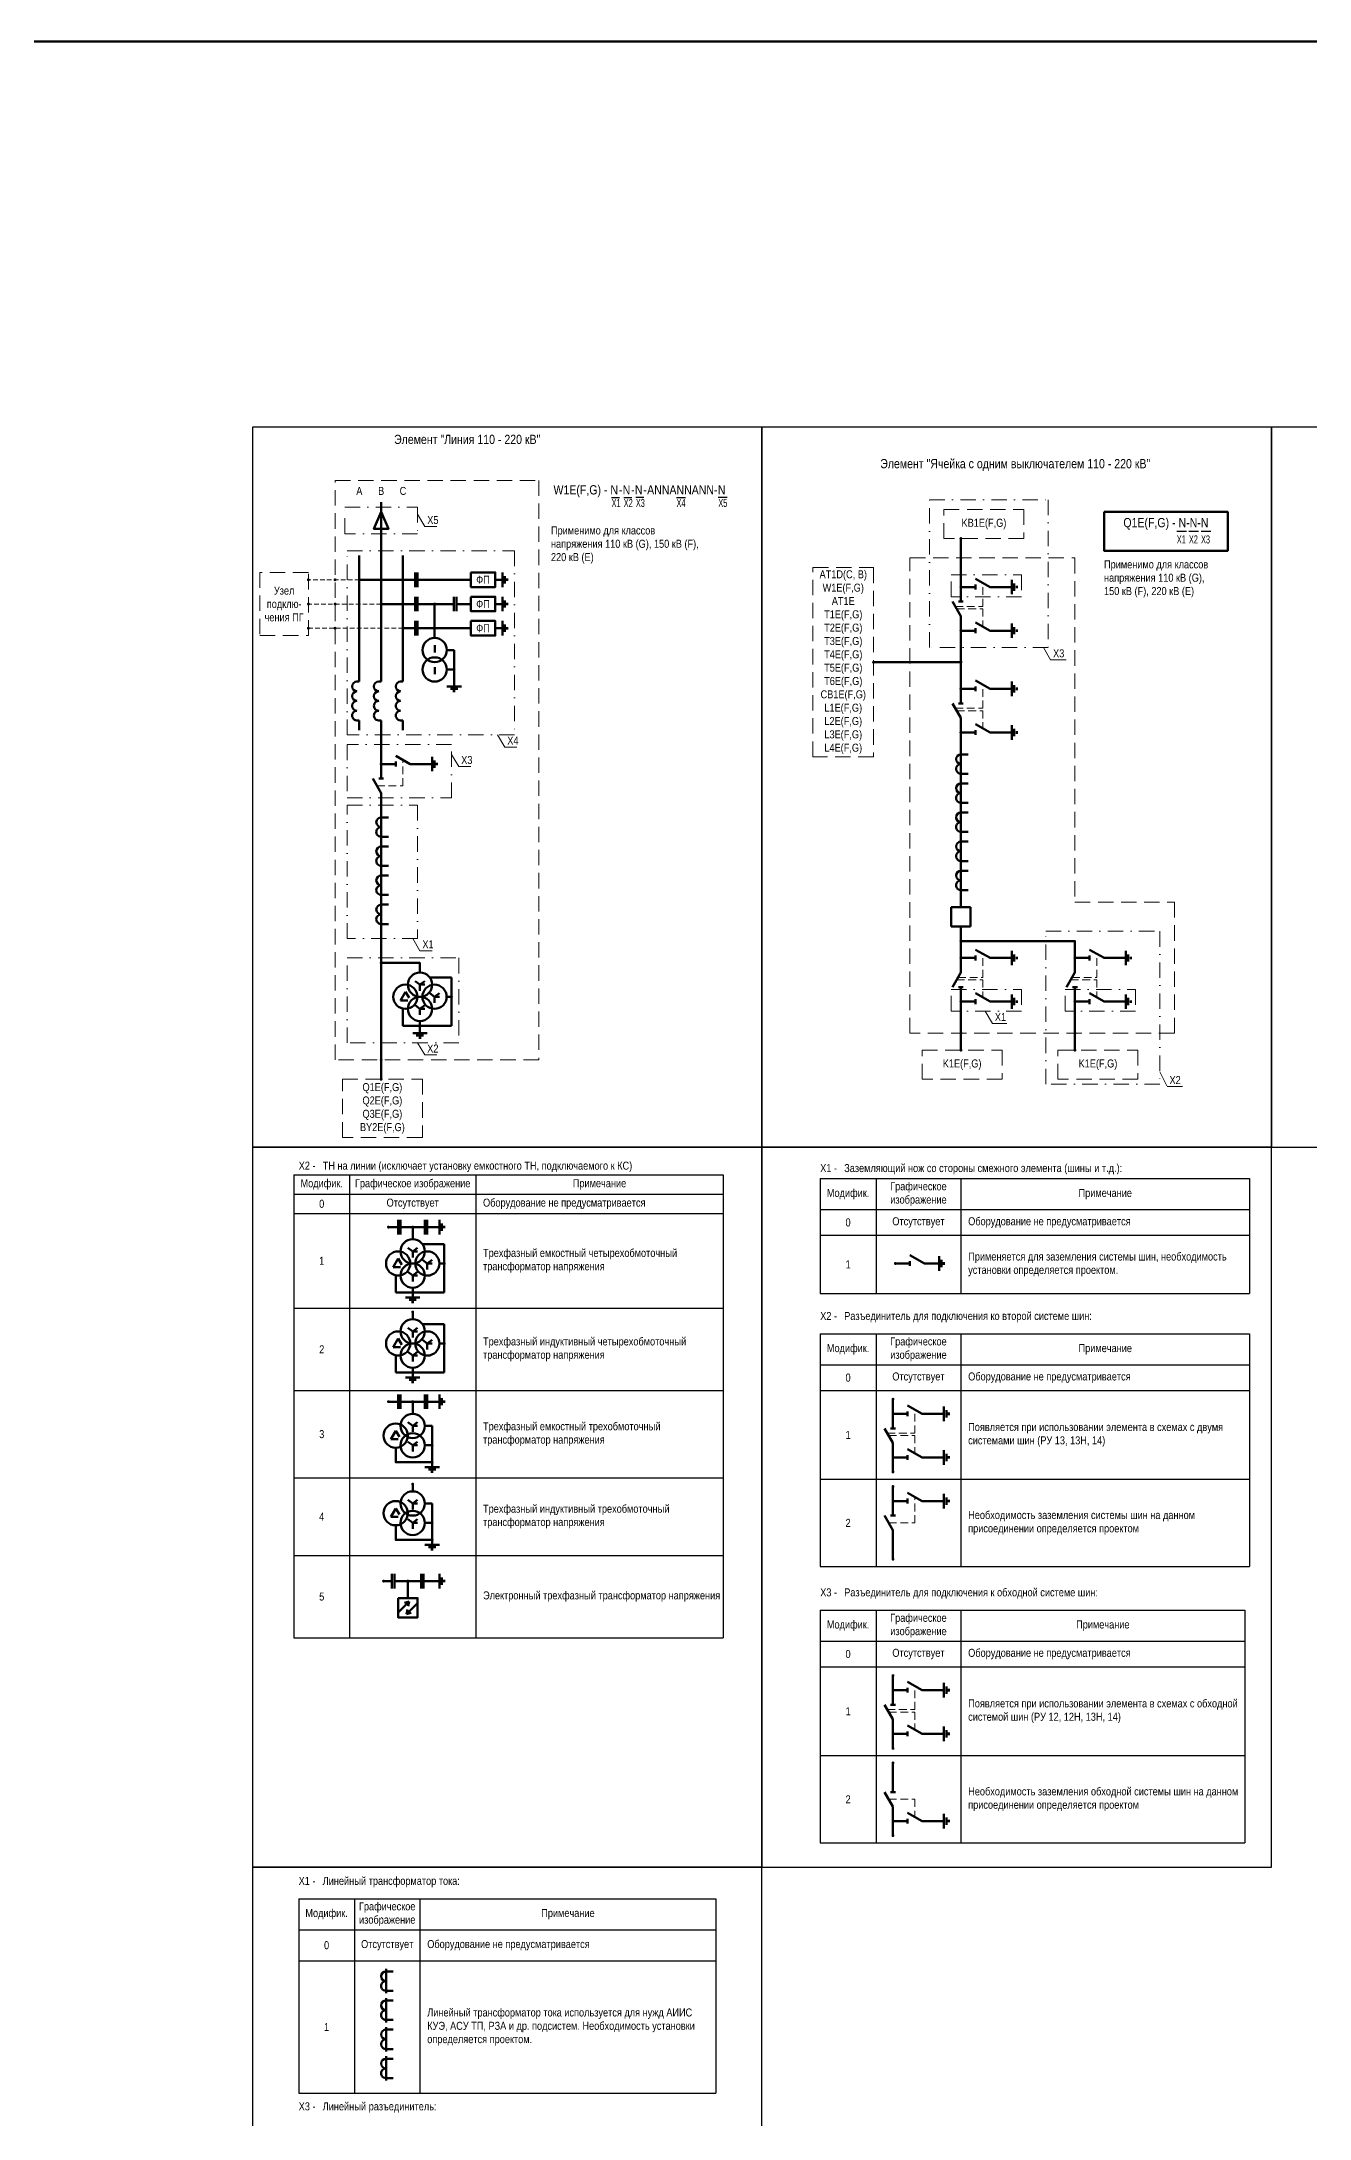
# Model space of a CAD drawing. Header units: millimetres. Extents: x 2565 to 10526, y 3800 to 9503.
# Drawn here: x 4600 to 5123, y 6928 to 7785 of the extents above; entities that cross this region are included whole.
import ezdxf
from ezdxf.enums import TextEntityAlignment as Align

# ---------------------------------------------------------------- set-up
doc = ezdxf.new("R2010")
doc.units = ezdxf.units.MM
doc.linetypes.add('штриховая2', pattern=[9.525, 6.35, -3.175])
doc.linetypes.add('штрихпунктирная2', pattern=[12.7, 6.35, -3.175, 0, -3.175])
for name, color, linetype, lineweight in [('Обводящая', 1, 'штрихпунктирная2', 13), ('Основная', 7, 'Continuous', 30), ('Толстая', 7, 'Continuous', 53), ('Штриховая', 7, 'штриховая2', 20)]:
    doc.layers.add(name, color=color, linetype=linetype, lineweight=lineweight)
doc.layers.add('Рамка', color=190, linetype='Continuous', lineweight=25, plot=False)
doc.styles.add('Narrow', font='ARIALN.TTF')
doc.styles.add('Вывод', font='tahoma.ttf', dxfattribs={"height": 2.5})
doc.styles.add('Компонент', font='ARIALN.TTF', dxfattribs={"height": 3.5})

# ---------------------------------------------------------------- blocks, each defined once
blk = doc.blocks.new('*U25')
at = {"color": 0}
for p, q in [((-3, 0), (0, 0)), ((0, -3), (0, 3)), ((1, -1.5), (1, 1.5)), ((2, -0.5), (2, 0.5))]:
    blk.add_line(p, q, dxfattribs=at)
blk = doc.blocks.new('*U191')
at = {"color": 0}
blk.add_line((0, 0), (6, 3.43), dxfattribs=at)
blk = doc.blocks.new('*U35')
at = {"color": 0}
blk.add_line((0, -1), (0, 1), dxfattribs=at)
blk = doc.blocks.new('*U33')
at = {"color": 0}
for p, q in [((0, 3), (0, 9)), ((0, -9), (0, -3))]:
    blk.add_line(p, q, dxfattribs=at)
at = {"color": 0, "ltscale": 0.25, "rotation": 89.99999999999999}
for name, p in [('*U191', (0, -3)), ('*U35', (0, 3))]:
    blk.add_blockref(name, p, dxfattribs=at)
at = {"layer": 'Основная'}
for tag, height, style, p in [('ОУ', 3.5, 'Компонент', (-12, 0)), ('В1', 2.5, 'Вывод', (2, 7)), ('В2', 2.5, 'Вывод', (2, -7))]:
    blk.add_attdef(tag, text='', height=height, dxfattribs=dict(at, style=style)).set_placement(p, align=Align.MIDDLE_CENTER)
blk = doc.blocks.new('*U20')
at = {"color": 0, "ltscale": 0.35}
for p, q in [((0, 2), (-2, -1.5)), ((0, 2), (1.5, -0.5)), ((-2, -1.5), (1, -1.5))]:
    blk.add_line(p, q, dxfattribs=at)
blk.add_circle((0, 0), 5, dxfattribs=at)
at = {"ltscale": 0.35, "style": 'Компонент'}
blk.add_attdef('ОУ', text='', height=3.5, dxfattribs=at).set_placement((-3, 10), align=Align.MIDDLE_CENTER)
blk = doc.blocks.new('*U19')
at = {"color": 0, "ltscale": 0.35}
for q in [(-2, 1.5), (2, 1.5), (2, 0), (0, -2.5)]:
    blk.add_line((0, 0), q, dxfattribs=at)
blk.add_circle((0, 0), 5, dxfattribs=at)
at = {"ltscale": 0.35, "style": 'Компонент'}
blk.add_attdef('ОУ', text='', height=3.5, dxfattribs=at).set_placement((0, 8), align=Align.MIDDLE_CENTER)
blk = doc.blocks.new('*U21')
at = {"color": 0, "ltscale": 0.35}
for q in [(-2, 1.5), (2, 1.5), (2, 0), (0, -2.5)]:
    blk.add_line((0, 0), q, dxfattribs=at)
blk.add_circle((0, 0), 5, dxfattribs=at)
at = {"ltscale": 0.35, "style": 'Компонент'}
blk.add_attdef('ОУ', text='', height=3.5, dxfattribs=at).set_placement((-9, 8), align=Align.MIDDLE_CENTER)
blk = doc.blocks.new('*U26')
at = {"color": 0}
for p, q in [((3, 0), (-3, 0)), ((0, 3), (0, 0)), ((1.5, -1), (-1.5, -1)), ((0.5, -2), (-0.5, -2))]:
    blk.add_line(p, q, dxfattribs=at)
blk = doc.blocks.new('*U56')
at = {"color": 0}
for p, q in [((0, 0), (-8, 0)), ((-8, -8), (-8, 0)), ((0, -8), (0, 0)), ((0, -8), (-8, -8))]:
    blk.add_line(p, q, dxfattribs=at)
at = {"layer": 'Основная', "style": 'Компонент'}
blk.add_attdef('ОУ', text='', height=3.5, dxfattribs=at).set_placement((-15, -3), align=Align.MIDDLE_CENTER)
blk = doc.blocks.new('*U42')
at = {"color": 0, "lineweight": 50}
blk.add_line((0, -5), (0, 5), dxfattribs=at)
at = {"color": 0, "ltscale": 0.25}
for p, q in [((0, 4), (3, 4)), ((0, -4), (3, -4))]:
    blk.add_line(p, q, dxfattribs=at)
for centre, major_axis, start_param, end_param in [((0, -2), (-2, 0), 4.712389, 7.853982), ((0, 2), (0, -2), 3.141593, 6.283185)]:
    blk.add_ellipse(centre, major_axis=major_axis, ratio=1, start_param=start_param, end_param=end_param, dxfattribs=at)
at = {"layer": 'Основная'}
for tag, height, style, p in [('ОУ', 3.5, 'Компонент', (-6, 0)), ('В1', 2.5, 'Вывод', (5, 6)), ('В2', 2.5, 'Вывод', (5, -6))]:
    blk.add_attdef(tag, text='', height=height, dxfattribs=dict(at, style=style)).set_placement(p, align=Align.MIDDLE_CENTER)
blk = doc.blocks.new('*U93')
at = {"color": 0}
for p, q in [((0, 9), (0, 3)), ((0, -3), (0, -9))]:
    blk.add_line(p, q, dxfattribs=at)
at = {"color": 0, "ltscale": 0.25, "xscale": -1, "rotation": 90}
for name, p in [('*U191', (0, 3)), ('*U35', (0, -3))]:
    blk.add_blockref(name, p, dxfattribs=at)
at = {"layer": 'Основная'}
for tag, height, style, p in [('ОУ', 3.5, 'Компонент', (-12, 0)), ('В2', 2.5, 'Вывод', (2, 7)), ('В1', 2.5, 'Вывод', (2, -7))]:
    blk.add_attdef(tag, text='', height=height, dxfattribs=dict(at, style=style)).set_placement(p, align=Align.MIDDLE_CENTER)
blk = doc.blocks.new('*U41')
at = {"color": 0}
for p, q in [((-3, 0), (-9, 0)), ((9, 0), (3, 0))]:
    blk.add_line(p, q, dxfattribs=at)
at = {"color": 0, "ltscale": 0.25, "xscale": -1}
for name, p in [('*U191', (3, 0)), ('*U35', (-3, 0))]:
    blk.add_blockref(name, p, dxfattribs=at)
at = {"layer": 'Основная'}
for tag, height, style, p in [('ОУ', 3.5, 'Компонент', (0, 12)), ('В1', 2.5, 'Вывод', (-7, -2)), ('В2', 2.5, 'Вывод', (7, -2))]:
    blk.add_attdef(tag, text='', height=height, dxfattribs=dict(at, style=style)).set_placement(p, align=Align.MIDDLE_CENTER)
blk = doc.blocks.new('*U60')
at = {"color": 0, "lineweight": 50}
blk.add_line((0, -5), (0, 5), dxfattribs=at)
at = {"color": 0, "ltscale": 0.25}
for p, q in [((0, 4), (3, 4)), ((0, -4), (3, -4))]:
    blk.add_line(p, q, dxfattribs=at)
for centre, major_axis, start_param, end_param in [((0, -2), (-2, 0), 4.712389, 7.853982), ((0, 2), (0, -2), 3.141593, 6.283185)]:
    blk.add_ellipse(centre, major_axis=major_axis, ratio=1, start_param=start_param, end_param=end_param, dxfattribs=at)
at = {"layer": 'Основная'}
for tag, height, style, p in [('ОУ', 3.5, 'Компонент', (-6, 0)), ('В1', 2.5, 'Вывод', (5, 6)), ('В2', 2.5, 'Вывод', (5, -6))]:
    blk.add_attdef(tag, text='', height=height, dxfattribs=dict(at, style=style)).set_placement(p, align=Align.MIDDLE_CENTER)
blk = doc.blocks.new('*U50')
at = {"color": 0, "ltscale": 0.35}
for p, q in [((0, 2), (-2, -1.5)), ((0, 2), (1.5, -0.5)), ((-2, -1.5), (1, -1.5))]:
    blk.add_line(p, q, dxfattribs=at)
blk.add_circle((0, 0), 5, dxfattribs=at)
at = {"ltscale": 0.35, "style": 'Компонент'}
blk.add_attdef('ОУ', text='', height=3.5, dxfattribs=at).set_placement((0, 8), align=Align.MIDDLE_CENTER)
blk = doc.blocks.new('*U51')
at = {"color": 0, "ltscale": 0.35}
for q in [(-2, 1.5), (2, 1.5), (2, 0), (0, -2.5)]:
    blk.add_line((0, 0), q, dxfattribs=at)
blk.add_circle((0, 0), 5, dxfattribs=at)
at = {"ltscale": 0.35, "style": 'Компонент'}
blk.add_attdef('ОУ', text='', height=3.5, dxfattribs=at).set_placement((0, 8), align=Align.MIDDLE_CENTER)
blk = doc.blocks.new('*T66')
at = {"layer": 'Основная', "color": 0, "linetype": 'ByBlock', "lineweight": -2, "transparency": 16777216}
for p, q in [((0, 0), (177, 0)), ((0, 0), (0, -191)), ((23, 0), (23, -191)), ((75, 0), (75, -191)), ((177, 0), (177, -191)), ((0, -8), (177, -8)), ((0, -16), (177, -16)), ((0, -55), (177, -55)), ((0, -89), (177, -89)), ((0, -125), (177, -125)), ((0, -157), (177, -157)), ((0, -191), (177, -191))]:
    blk.add_line(p, q, dxfattribs=at)
at = {"layer": 'Основная', "color": 0, "transparency": 16777216, "char_height": 3.3, "style": 'Narrow'}
for s, insert, width, attachment_point in [('Модифик.', (11.5, -4), 20, 5), ('Графическое изображение', (49, -4), 49, 5), ('Примечание', (126, -4), 99, 5), ('0', (11.5, -12), 20, 5), ('Отсутствует', (49, -12), 49, 5), ('Оборудование не предусматривается', (78, -12), 96, 4), ('1', (11.5, -35.5), 20, 5), ('Трехфазный емкостный четырехобмоточный трансформатор напряжения', (78, -35.5), 96, 4), ('Трехфазный индуктивный четырехобмоточный трансформатор напряжения', (78, -72), 96, 4), ('2', (11.5, -72), 20, 5), ('Трехфазный емкостный трехобмоточный трансформатор напряжения', (78, -107), 96, 4), ('3', (11.5, -107), 20, 5), ('Трехфазный индуктивный трехобмоточный трансформатор напряжения', (78, -141), 96, 4), ('4', (11.5, -141), 20, 5), ('5', (11.5, -174), 20, 5), ('Электронный трехфазный трансформатор напряжения', (78, -174), 96, 4)]:
    blk.add_mtext(s, dxfattribs=dict(at, insert=insert, width=width, attachment_point=attachment_point))
blk = doc.blocks.new('*T67')
at = {"layer": 'Основная', "color": 0, "linetype": 'ByBlock', "lineweight": -2, "transparency": 16777216}
for p, q in [((0, 0), (172, 0)), ((0, 0), (0, -80.23)), ((23, 0), (23, -80.23)), ((50, 0), (50, -80.23)), ((172, 0), (172, -80.23)), ((0, -12.79), (172, -12.79)), ((0, -25.62), (172, -25.62)), ((0, -80.23), (172, -80.23))]:
    blk.add_line(p, q, dxfattribs=at)
at = {"layer": 'Основная', "color": 0, "transparency": 16777216, "char_height": 3.3, "style": 'Narrow'}
for s, insert, width, attachment_point in [('Модифик.', (11.5, -6.4), 20, 5), ('Графическое изображение', (36.5, -6.4), 24, 5), ('Примечание', (111, -6.4), 119, 5), ('Отсутствует', (36.5, -19.21), 24, 5), ('Оборудование не предусматривается', (53, -19.21), 116, 4), ('0', (11.5, -19.21), 20, 5), ('1', (11.5, -52.93), 20, 5), ('Линейный трансформатор тока используется для нужд АИИС КУЭ, АСУ ТП, РЗА и др. подсистем. Необходимость установки определяется проектом. ', (53, -52.93), 116, 4)]:
    blk.add_mtext(s, dxfattribs=dict(at, insert=insert, width=width, attachment_point=attachment_point))
blk = doc.blocks.new('*T70')
at = {"layer": 'Основная', "color": 0, "linetype": 'ByBlock', "lineweight": -2, "transparency": 16777216}
for p, q in [((0, 0), (177, 0)), ((0, 0), (0, -47.37)), ((23, 0), (23, -47.37)), ((58, 0), (58, -47.37)), ((177, 0), (177, -47.37)), ((0, -12.79), (177, -12.79)), ((0, -23.39), (177, -23.39)), ((0, -47.37), (177, -47.37))]:
    blk.add_line(p, q, dxfattribs=at)
at = {"layer": 'Основная', "color": 0, "transparency": 16777216, "char_height": 3.3, "style": 'Narrow'}
for s, insert, width, attachment_point in [('Модифик.', (11.5, -6.4), 20, 5), ('Графическое изображение', (40.5, -6.4), 32, 5), ('Примечание', (117.5, -6.4), 116, 5), ('0', (11.5, -18.09), 20, 5), ('Отсутствует', (40.5, -18.09), 32, 5), ('Оборудование не предусматривается', (61, -18.09), 113, 4), ('1', (11.5, -35.38), 20, 5), ('Применяется для заземления системы шин, необходимость установки определяется проектом.', (61, -35.38), 113, 4)]:
    blk.add_mtext(s, dxfattribs=dict(at, insert=insert, width=width, attachment_point=attachment_point))
blk = doc.blocks.new('*T71')
at = {"layer": 'Основная', "color": 0, "linetype": 'ByBlock', "lineweight": -2, "transparency": 16777216}
for p, q in [((0, 0), (177, 0)), ((0, 0), (0, -96)), ((23, 0), (23, -96)), ((58, 0), (58, -96)), ((177, 0), (177, -96)), ((0, -12.79), (177, -12.79)), ((0, -23.39), (177, -23.39)), ((0, -60), (177, -60)), ((0, -96), (177, -96))]:
    blk.add_line(p, q, dxfattribs=at)
at = {"layer": 'Основная', "color": 0, "transparency": 16777216, "char_height": 3.3, "style": 'Narrow'}
for s, insert, width, attachment_point in [('Модифик.', (11.5, -6.4), 20, 5), ('Графическое изображение', (40.5, -6.4), 32, 5), ('Примечание', (117.5, -6.4), 116, 5), ('0', (11.5, -18.09), 20, 5), ('Отсутствует', (40.5, -18.09), 32, 5), ('Оборудование не предусматривается', (61, -18.09), 113, 4), ('1', (11.5, -41.7), 20, 5), ('Появляется при использовании элемента в схемах с двумя системами шин (РУ 13, 13Н, 14)', (61, -41.7), 113, 4), ('2', (11.5, -78), 20, 5), ('Необходимость заземления системы шин на данном присоединении определяется проектом', (61, -78), 113, 4)]:
    blk.add_mtext(s, dxfattribs=dict(at, insert=insert, width=width, attachment_point=attachment_point))
blk = doc.blocks.new('*T72')
at = {"layer": 'Основная', "color": 0, "linetype": 'ByBlock', "lineweight": -2, "transparency": 16777216}
for p, q in [((0, 0), (175, 0)), ((0, 0), (0, -96)), ((23, 0), (23, -96)), ((58, 0), (58, -96)), ((175, 0), (175, -96)), ((0, -12.79), (175, -12.79)), ((0, -23.39), (175, -23.39)), ((0, -60), (175, -60)), ((0, -96), (175, -96))]:
    blk.add_line(p, q, dxfattribs=at)
at = {"layer": 'Основная', "color": 0, "transparency": 16777216, "char_height": 3.3, "style": 'Narrow'}
for s, insert, width, attachment_point in [('Модифик.', (11.5, -6.4), 20, 5), ('Графическое изображение', (40.5, -6.4), 32, 5), ('Примечание', (116.5, -6.4), 114, 5), ('0', (11.5, -18.09), 20, 5), ('Отсутствует', (40.5, -18.09), 32, 5), ('Оборудование не предусматривается', (61, -18.09), 111, 4), ('1', (11.5, -41.7), 20, 5), ('Появляется при использовании элемента в схемах с обходной системой шин (РУ 12, 12Н, 13Н, 14)', (61, -41.7), 111, 4), ('2', (11.5, -78), 20, 5), ('Необходимость заземления обходной системы шин на данном присоединении определяется проектом', (61, -78), 111, 4)]:
    blk.add_mtext(s, dxfattribs=dict(at, insert=insert, width=width, attachment_point=attachment_point))
blk = doc.blocks.new('*U11')
at = {"ltscale": 0.25}
for p, q in [((0, 8), (1, 8)), ((0, -8), (1, -8))]:
    blk.add_line(p, q, dxfattribs=at)
for centre, major_axis, start_param, end_param in [((0, -2), (-2, 0), 4.712389, 7.853982), ((0, 6), (0, -2), 3.141593, 6.283185), ((0, 2), (0, -2), 3.141593, 6.283185), ((0, -6), (-2, 0), 4.712389, 7.853982)]:
    blk.add_ellipse(centre, major_axis=major_axis, ratio=1, start_param=start_param, end_param=end_param, dxfattribs=at)
at = {"layer": 'Основная'}
for tag, height, style, p in [('ОУ', 3.5, 'Компонент', (-6, 0)), ('В1', 2.5, 'Вывод', (5, 6)), ('В2', 2.5, 'Вывод', (5, -6))]:
    blk.add_attdef(tag, text='', height=height, dxfattribs=dict(at, style=style)).set_placement(p, align=Align.MIDDLE_CENTER)
blk = doc.blocks.new('*U58')
at = {"color": 0, "ltscale": 0.35}
blk.add_line((0, -2), (0, 1), dxfattribs=at)
blk.add_circle((0, 0), 5, dxfattribs=at)
at = {"ltscale": 0.35, "style": 'Компонент'}
blk.add_attdef('ОУ', text='', height=3.5, dxfattribs=at).set_placement((0, -8), align=Align.MIDDLE_CENTER)
blk = doc.blocks.new('*U57')
at = {"color": 0, "ltscale": 0.35}
blk.add_line((0, 2), (0, -1), dxfattribs=at)
blk.add_circle((0, 0), 5, dxfattribs=at)
at = {"ltscale": 0.35, "style": 'Компонент'}
blk.add_attdef('ОУ', text='', height=3.5, dxfattribs=at).set_placement((0, 8), align=Align.MIDDLE_CENTER)
blk = doc.blocks.new('*U227')
at = {"color": 0}
for p, q in [((-3, 0), (0, 0)), ((0, 3), (0, -3)), ((1, 1.5), (1, -1.5)), ((2, 0.5), (2, -0.5))]:
    blk.add_line(p, q, dxfattribs=at)

msp = doc.modelspace()

# ---------------------------------------------------------------- linework, layer by layer
at = {"layer": 'Обводящая'}
msp.add_lwpolyline([(4725, 7593), (4755, 7593), (4755, 7582), (4725, 7582)], close=True, dxfattribs=at)
for points in [[(4755, 7590), (4758, 7585), (4763, 7585)], [(5013, 7535), (5016, 7530), (5023, 7530)], [(4788, 7499), (4791, 7494), (4796, 7494)], [(4769, 7491), (4772, 7486), (4777, 7486)], [(4753, 7415), (4756, 7410), (4761, 7410)], [(4989, 7385), (4992, 7380), (4998, 7380)], [(4755, 7372), (4758, 7367), (4763, 7367)], [(5061, 7360), (5064, 7354), (5071, 7354)]]:
    msp.add_lwpolyline(points, dxfattribs=at)
at = {"layer": 'Обводящая', "linetype": 'штрихпунктирная2'}
for points in [[(4966, 7596), (5015, 7596), (5015, 7535), (4966, 7535)], [(4726, 7575), (4795, 7575), (4795, 7499), (4726, 7499)], [(4975, 7565), (5004, 7565), (5004, 7556), (4975, 7556)], [(4726, 7473), (4769, 7473), (4769, 7495), (4726, 7495)], [(4726, 7470), (4755, 7470), (4755, 7415), (4726, 7415)], [(5014, 7418), (5061, 7418), (5061, 7355), (5014, 7355)], [(4726, 7407), (4772, 7407), (4772, 7372), (4726, 7372)], [(4975, 7394), (5004, 7394), (5004, 7385), (4975, 7385)], [(5022, 7394), (5051, 7394), (5051, 7385), (5022, 7385)]]:
    msp.add_lwpolyline(points, close=True, dxfattribs=at)
at = {"layer": 'Основная', "color": 5, "lineweight": 70}
msp.add_lwpolyline([(4029, 7785), (10150, 7785), (10150, 6031), (4029, 6031)], close=True, dxfattribs=at)
at = {"layer": 'Основная'}
for points in [[(5068, 7583), (5072, 7583)], [(5073, 7583), (5077, 7583)], [(5078, 7583), (5082, 7583)]]:
    msp.add_lwpolyline(points, dxfattribs=at)
at = {"layer": 'Основная', "ltscale": 0.25, "const_width": 0.6}
msp.add_lwpolyline([(4761.76, 7553, 1), (4762.36, 7553, 1)], format="xyb", close=True, dxfattribs=at)
at = {"layer": 'Рамка'}
for points in [[(4687, 7329), (4897, 7329), (4897, 7626), (4687, 7626)], [(4897, 7329), (5107, 7329), (5107, 7626), (4897, 7626)], [(5107, 7329), (5317, 7329), (5317, 7626), (5107, 7626)], [(4687, 7032), (4897, 7032), (4897, 7329), (4687, 7329)], [(4897, 7032), (5107, 7032), (5107, 7329), (4897, 7329)], [(4687, 6735), (4897, 6735), (4897, 7032), (4687, 7032)]]:
    msp.add_lwpolyline(points, close=True, dxfattribs=at)
at = {"layer": 'Толстая'}
for points in [[(4740, 7591), (4737, 7584), (4743, 7584), (4740, 7591)], [(4740, 7521), (4740, 7595)], [(4731, 7521), (4731, 7573)], [(4749, 7521), (4749, 7573)], [(4979, 7560), (4979, 7580)], [(4754, 7566), (4754, 7560)], [(4755, 7566), (4755, 7560)], [(4731, 7563), (4754, 7563)], [(4754, 7556), (4754, 7550)], [(4755, 7563), (4777, 7563)], [(4755, 7556), (4755, 7550)], [(4770, 7556), (4770, 7550)], [(4771, 7556), (4771, 7550)], [(4740, 7553), (4754, 7553)], [(4755, 7553), (4770, 7553)], [(4762, 7553), (4762, 7539)], [(4771, 7553), (4777, 7553)], [(4749, 7543), (4754, 7543)], [(4754, 7546), (4754, 7540)], [(4755, 7546), (4755, 7540)], [(4755, 7543), (4777, 7543)], [(4979, 7518), (4979, 7547)], [(4770.06, 7534), (4770.06, 7519)], [(4979, 7529), (4943, 7529)], [(4731, 7504), (4731, 7505)], [(4740, 7504), (4740, 7505)], [(4749, 7504), (4749, 7505)], [(4731, 7504), (4731, 7501)], [(4740, 7504), (4740, 7487)], [(4749, 7504), (4749, 7501)], [(4979, 7428), (4979, 7500)], [(4740, 7475), (4740, 7400)], [(4979, 7416), (4979, 7420)], [(4979, 7416), (4979, 7407)], [(4979, 7414), (5026, 7414), (5026, 7407)], [(4740, 7405), (4756, 7405), (4756, 7401)], [(4740, 7400), (4740, 7357)], [(4760, 7399), (4769, 7399)], [(4769, 7399), (4769, 7379)], [(4769, 7391), (4767, 7391)], [(4979, 7389), (4979, 7369)], [(5026, 7389), (5026, 7369)], [(4749, 7379), (4769, 7379)], [(4756, 7379), (4756, 7381)], [(4747, 7299), (4747, 7293)], [(4748, 7299), (4748, 7293)], [(4758, 7299), (4758, 7293)], [(4759, 7299), (4759, 7293)], [(4743, 7296), (4747, 7296)], [(4748, 7296), (4758, 7296)], [(4753, 7291), (4753, 7296)], [(4759, 7296), (4761, 7296)], [(4757, 7289), (4766, 7289)], [(4766, 7289), (4766, 7269)], [(4766, 7281), (4764, 7281)], [(4746, 7269), (4766, 7269)], [(4753, 7269), (4753, 7271)], [(4753, 7258), (4753, 7261)], [(4757, 7256), (4766, 7256)], [(4766, 7256), (4766, 7236)], [(4766, 7248), (4764, 7248)], [(4746, 7236), (4766, 7236)], [(4753, 7236), (4753, 7238)], [(4743, 7224), (4747, 7224)], [(4747, 7227), (4747, 7221)], [(4748, 7227), (4748, 7221)], [(4748, 7224), (4758, 7224)], [(4753, 7219), (4753, 7224)], [(4758, 7227), (4758, 7221)], [(4759, 7227), (4759, 7221)], [(4759, 7224), (4761, 7224)], [(4951, 7219), (4951, 7225)], [(4761, 7214), (4761, 7199)], [(4761, 7199), (4746, 7199), (4746, 7205)], [(4951, 7201), (4951, 7195)], [(4753, 7187), (4753, 7190)], [(4951, 7183), (4951, 7189)], [(4761, 7182), (4761, 7167)], [(4761, 7167), (4746, 7167), (4746, 7173)], [(4951, 7165), (4951, 7159)], [(4741, 7150), (4744.44, 7150)], [(4744.44, 7153), (4744.44, 7147)], [(4745.44, 7153), (4745.44, 7147)], [(4745.44, 7150), (4756.44, 7150)], [(4751, 7143), (4751, 7150)], [(4756.44, 7153), (4756.44, 7147)], [(4757.44, 7153), (4757.44, 7147)], [(4757.44, 7150), (4761.44, 7150)], [(4747.35, 7137.35), (4751.6, 7141.6)], [(4751.6, 7141.6), (4749.67, 7141.08)], [(4754.65, 7140.65), (4750.4, 7136.4)], [(4750.4, 7136.4), (4750.92, 7138.33)], [(4750.4, 7136.4), (4752.33, 7136.92)], [(4751.6, 7141.6), (4751.08, 7139.67)], [(4951, 7105), (4951, 7111)], [(4951, 7087), (4951, 7081)], [(4951, 7069), (4951, 7075)], [(4951, 7051), (4951, 7045)]]:
    msp.add_lwpolyline(points, dxfattribs=at)
for points in [[(5038, 7591), (5089, 7591), (5089, 7575), (5038, 7575)], [(4777, 7566), (4787, 7566), (4787, 7560), (4777, 7560)], [(4777, 7556), (4787, 7556), (4787, 7550), (4777, 7550)], [(4777, 7546), (4787, 7546), (4787, 7540), (4777, 7540)], [(4747, 7143), (4755, 7143), (4755, 7135), (4747, 7135)]]:
    msp.add_lwpolyline(points, close=True, dxfattribs=at)
at = {"layer": 'Толстая', "ltscale": 0.25, "const_width": 0.6}
for points in [[(4978.7, 7580, 1), (4979.3, 7580, 1)], [(4978.7, 7572, 1), (4979.3, 7572, 1)], [(4709.7, 7563, 1), (4710.3, 7563, 1)], [(4720.7, 7563, 1), (4721.3, 7563, 1)], [(4720.7, 7563, 1), (4721.3, 7563, 1)], [(4730.7, 7563, 1), (4731.3, 7563, 1)], [(4978.7, 7560, 1), (4979.3, 7560, 1)], [(4709.7, 7553, 1), (4710.3, 7553, 1)], [(4720.7, 7553, 1), (4721.3, 7553, 1)], [(4720.7, 7553, 1), (4721.3, 7553, 1)], [(4739.7, 7553, 1), (4740.3, 7553, 1)], [(4709.7, 7543, 1), (4710.3, 7543, 1)], [(4720.7, 7543, 1), (4721.3, 7543, 1)], [(4720.7, 7543, 1), (4721.3, 7543, 1)], [(4748.7, 7543, 1), (4749.3, 7543, 1)], [(4978.7, 7542, 1), (4979.3, 7542, 1)], [(4769.76, 7526, 1), (4770.36, 7526, 1)], [(4942.7, 7529, 1), (4943.3, 7529, 1)], [(4957.7, 7529, 1), (4958.3, 7529, 1)], [(4978.7, 7529, 1), (4979.3, 7529, 1)], [(4978.7, 7518, 1), (4979.3, 7518, 1)], [(4978.7, 7500, 1), (4979.3, 7500, 1)], [(4739.7, 7487, 1), (4740.3, 7487, 1)], [(4978.7, 7414, 1), (4979.3, 7414, 1)], [(4739.7, 7405, 1), (4740.3, 7405, 1)], [(4978.7, 7407, 1), (4979.3, 7407, 1)], [(5025.7, 7407, 1), (5026.3, 7407, 1)], [(4768.7, 7391, 1), (4769.3, 7391, 1)], [(4978.7, 7389, 1), (4979.3, 7389, 1)], [(5025.7, 7389, 1), (5026.3, 7389, 1)], [(4755.7, 7379, 1), (4756.3, 7379, 1)], [(4978.7, 7376, 1), (4979.3, 7376, 1)], [(5025.7, 7376, 1), (5026.3, 7376, 1)], [(4978.7, 7369, 1), (4979.3, 7369, 1)], [(5025.7, 7369, 1), (5026.3, 7369, 1)], [(4739.7, 7365, 1), (4740.3, 7365, 1)], [(4739.7, 7357, 1), (4740.3, 7357, 1)], [(4742.7, 7296, 1), (4743.3, 7296, 1)], [(4752.7, 7296, 1), (4753.3, 7296, 1)], [(4765.7, 7281, 1), (4766.3, 7281, 1)], [(4951.7, 7281, 1), (4952.3, 7281, 1)], [(4752.7, 7269, 1), (4753.3, 7269, 1)], [(4752.7, 7261, 1), (4753.3, 7261, 1)], [(4765.7, 7248, 1), (4766.3, 7248, 1)], [(4752.7, 7236, 1), (4753.3, 7236, 1)], [(4742.7, 7224, 1), (4743.3, 7224, 1)], [(4752.7, 7224, 1), (4753.3, 7224, 1)], [(4950.7, 7225, 1), (4951.3, 7225, 1)], [(4950.7, 7219, 1), (4951.3, 7219, 1)], [(4760.7, 7206, 1), (4761.3, 7206, 1)], [(4760.7, 7199, 1), (4761.3, 7199, 1)], [(4950.7, 7201, 1), (4951.3, 7201, 1)], [(4752.7, 7190, 1), (4753.3, 7190, 1)], [(4950.7, 7195, 1), (4951.3, 7195, 1)], [(4950.7, 7189, 1), (4951.3, 7189, 1)], [(4950.7, 7183, 1), (4951.3, 7183, 1)], [(4760.7, 7174, 1), (4761.3, 7174, 1)], [(4760.7, 7167, 1), (4761.3, 7167, 1)], [(4950.7, 7159, 1), (4951.3, 7159, 1)], [(4740.7, 7150, 1), (4741.3, 7150, 1)], [(4750.7, 7150, 1), (4751.3, 7150, 1)], [(4950.7, 7111, 1), (4951.3, 7111, 1)], [(4950.7, 7105, 1), (4951.3, 7105, 1)], [(4950.7, 7087, 1), (4951.3, 7087, 1)], [(4950.7, 7081, 1), (4951.3, 7081, 1)], [(4950.7, 7075, 1), (4951.3, 7075, 1)], [(4950.7, 7051, 1), (4951.3, 7051, 1)], [(4950.7, 7045, 1), (4951.3, 7045, 1)]]:
    msp.add_lwpolyline(points, format="xyb", close=True, dxfattribs=at)
at = {"layer": 'Толстая', "ltscale": 100}
for points in [[(4767.06, 7534), (4770.06, 7534)], [(4767.06, 7526), (4770.06, 7526)], [(4749, 7379), (4749, 7386)], [(4746, 7269), (4746, 7276)], [(4746, 7236), (4746, 7243)], [(4758, 7214), (4761, 7214)], [(4758, 7206), (4761, 7206)], [(4758, 7182), (4761, 7182)], [(4758, 7174), (4761, 7174)]]:
    msp.add_lwpolyline(points, dxfattribs=at)
at = {"layer": 'Штриховая'}
for points in [[(4721, 7604), (4805, 7604), (4805, 7365), (4721, 7365)], [(4972, 7592), (5005, 7592), (5005, 7580), (4972, 7580)], [(4710, 7566), (4690, 7566), (4690, 7540), (4710, 7540)]]:
    msp.add_lwpolyline(points, close=True, dxfattribs=at)
at = {"layer": 'Штриховая', "linetype": 'штриховая2'}
for points in [[(4918, 7568), (4943, 7568), (4943, 7490), (4918, 7490)], [(4963, 7369), (4996, 7369), (4996, 7357), (4963, 7357)], [(5019, 7369), (5052, 7369), (5052, 7357), (5019, 7357)], [(4724, 7357), (4757, 7357), (4757, 7333), (4724, 7333)]]:
    msp.add_lwpolyline(points, close=True, dxfattribs=at)
msp.add_lwpolyline([(5067, 7376), (4958, 7376), (4958, 7572), (5026, 7572), (5026, 7430), (5067, 7430), (5067, 7376)], dxfattribs=at)
at = {"layer": 'Штриховая', "ltscale": 0.3}
for points in [[(4731, 7563), (4710, 7563)], [(4740, 7553), (4710, 7553)], [(4749, 7543), (4710, 7543)]]:
    msp.add_lwpolyline(points, dxfattribs=at)
at = {"layer": 'Штриховая', "ltscale": 0.5}
for points in [[(4976.71, 7552), (4988, 7552), (4988, 7561.71)], [(4977.29, 7551), (4988, 7551), (4988, 7543.71)], [(4976.71, 7510), (4988, 7510), (4988, 7519.71)], [(4977.29, 7509), (4988, 7509), (4988, 7501.71)], [(4738.29, 7478), (4749, 7478), (4749, 7488.71)], [(4977.86, 7399), (4988, 7399), (4988, 7408.71)], [(5024.86, 7399), (5035, 7399), (5035, 7408.71)], [(4977.29, 7398), (4988, 7398), (4988, 7390.71)], [(5024.29, 7398), (5035, 7398), (5035, 7390.71)], [(4948.71, 7211), (4960, 7211), (4960, 7220.71)], [(4949.29, 7210), (4960, 7210), (4960, 7202.71)], [(4949.29, 7174), (4960, 7174), (4960, 7184.71)], [(4948.71, 7097), (4960, 7097), (4960, 7106.71)], [(4949.29, 7096), (4960, 7096), (4960, 7088.71)], [(4949.29, 7060), (4960, 7060), (4960, 7052.71)]]:
    msp.add_lwpolyline(points, dxfattribs=at)

# ---------------------------------------------------------------- block references
for name, p in [('*T66', (4704, 7317.6)), ('*T70', (4921, 7316)), ('*T71', (4921, 7252)), ('*T72', (4921, 7138)), ('*T67', (4706, 7019))]:
    msp.add_blockref(name, p)
at = {"layer": 'Толстая', "ltscale": 0.25}
for name, p in [('*U227', (4790, 7563)), ('*U227', (4790, 7553)), ('*U33', (4979, 7551)), ('*U41', (4988, 7560)), ('*U25', (5000, 7560)), ('*U227', (4790, 7543)), ('*U41', (4988, 7542)), ('*U25', (5000, 7542)), ('*U26', (4770.06, 7519)), ('*U41', (4988, 7518)), ('*U33', (4979, 7509)), ('*U25', (5000, 7518)), ('*U41', (4988, 7500)), ('*U25', (5000, 7500)), ('*U41', (4749, 7487)), ('*U25', (4761, 7487)), ('*U42', (4979, 7487)), ('*U33', (4740, 7478)), ('*U42', (4979, 7475)), ('*U42', (4740, 7461)), ('*U42', (4979, 7463)), ('*U42', (4740, 7449)), ('*U42', (4979, 7451)), ('*U42', (4740, 7437)), ('*U42', (4979, 7439)), ('*U60', (4740, 7425)), ('*U56', (4983, 7428)), ('*U41', (4988, 7407)), ('*U41', (5035, 7407)), ('*U93', (4979, 7398)), ('*U25', (5000, 7407)), ('*U93', (5026, 7398)), ('*U25', (5047, 7407)), ('*U41', (4988, 7389)), ('*U25', (5000, 7389)), ('*U41', (5035, 7389)), ('*U25', (5047, 7389)), ('*U26', (4756, 7376)), ('*U25', (4764, 7296)), ('*U41', (4961, 7281)), ('*U25', (4970, 7281)), ('*U26', (4753, 7267)), ('*U26', (4753, 7234)), ('*U25', (4764, 7224)), ('*U41', (4960, 7219)), ('*U25', (4972, 7219)), ('*U33', (4951, 7210)), ('*U41', (4960, 7201)), ('*U26', (4761, 7197)), ('*U25', (4972, 7201)), ('*U33', (4951, 7174)), ('*U41', (4960, 7183)), ('*U25', (4972, 7183)), ('*U26', (4761, 7165)), ('*U25', (4764, 7150)), ('*U33', (4951, 7096)), ('*U41', (4960, 7105)), ('*U25', (4972, 7105)), ('*U41', (4960, 7087)), ('*U25', (4972, 7087)), ('*U33', (4951, 7060)), ('*U41', (4960, 7051)), ('*U25', (4972, 7051)), ('*U42', (4742, 6985)), ('*U42', (4742, 6973)), ('*U42', (4742, 6961)), ('*U42', (4742, 6949))]:
    msp.add_blockref(name, p, dxfattribs=at)
at = {"layer": 'Толстая', "ltscale": 0.35}
for name, p in [('*U57', (4762.06, 7534)), ('*U58', (4762.06, 7526)), ('*U11', (4730, 7513)), ('*U11', (4739, 7513)), ('*U11', (4748, 7513)), ('*U20', (4750, 7391)), ('*U21', (4756, 7396)), ('*U19', (4762, 7391)), ('*U19', (4756, 7386)), ('*U21', (4753, 7286)), ('*U20', (4747, 7281)), ('*U19', (4759, 7281)), ('*U19', (4753, 7276)), ('*U21', (4753, 7253)), ('*U20', (4747, 7248)), ('*U19', (4753, 7243)), ('*U19', (4759, 7248)), ('*U50', (4746, 7210)), ('*U19', (4753, 7214)), ('*U51', (4753, 7206)), ('*U50', (4746, 7178)), ('*U19', (4753, 7182)), ('*U51', (4753, 7174))]:
    msp.add_blockref(name, p, dxfattribs=at)

# ---------------------------------------------------------------- texts
at = {"layer": 'Основная', "style": 'Narrow'}
for s, height, p in [('Элемент "Линия 110 - 220 кВ" ', 3.8, (4776.07, 7619)), ('Элемент "Ячейка с одним выключателем 110 - 220 кВ" ', 3.8, (5002, 7609)), ('A', 3.3, (4731, 7598)), ('B', 3.3, (4740, 7598)), ('C', 3.3, (4749, 7598))]:
    msp.add_text(s, height=height, dxfattribs=at).set_placement(p, align=Align.CENTER)
for s, p in [('X5', (4759, 7586)), ('X3', (5017, 7531)), ('X4', (4792, 7495)), ('X3', (4773, 7487)), ('X1', (4757, 7411)), ('X1', (4993, 7381)), ('X2', (4759, 7368)), ('X2', (5065, 7355))]:
    msp.add_text(s, height=3.3, dxfattribs=at).set_placement(p)
at = {"layer": 'Основная', "style": 'Narrow', "width": 0.8}
for s, p in [('X2', (5073, 7578)), ('X3', (5078, 7578)), ('X1', (5068, 7578))]:
    msp.add_text(s, height=3.3, dxfattribs=at).set_placement(p)
at = {"layer": 'Основная', "style": 'Narrow'}
for s, insert, char_height, width, attachment_point in [('Применимо для классов напряжения 110 кВ (G), 150 кВ (F), 220 кВ (E)', (4810, 7585), 3.3, 65, 1), ('KB1E(F,G)', (4988.5, 7586), 3.3, 33, 5), ('\\pi-11.4,l11.4,t11.4;Q1E(F,G) - N-N-N', (5063.5, 7586), 3.8, 51, 5), ('\\pt3.3;AT1D(C, B)\\PW1E(F,G)\\PAT1E\\PT1E(F,G)\\P\\ptz;T2E(F,G)\\P\\pt3.3;T3E(F,G)\\P\\ptz;T4E(F,G)\\PT5E(F,G)\\PT6E(F,G)\\P\\pt3.3;CB1E(F,G)\\P\\ptz;L1E(F,G)\\PL2E(F,G)\\PL3E(F,G)\\PL4E(F,G)', (4930.5, 7529), 3.3, 25, 5), ('Применимо для классов напряжения 110 кВ (G), 150 кВ (F), 220 кВ (E)', (5038, 7571), 3.3, 47, 1), ('Узел подклю-\\Pчения ПГ', (4700, 7553), 3.3, 20, 5), ('K1E(F,G)', (4979.5, 7363), 3.3, 33, 5), ('K1E(F,G)', (5035.5, 7363), 3.3, 33, 5), ('Q1E(F,G)\\PQ2E(F,G)\\PQ3E(F,G)\\PBY2E(F,G)', (4740.5, 7345), 3.3, 33, 5), ('\\pi-9.9,l9.9,t9.9;X2 -^IТН на линии (исключает установку емкостного ТН, подключаемого к КС)', (4706, 7323), 3.3, 180, 1), ('\\pi-9.9,l9.9,t9.9;X1 -^IЗаземляющий нож со стороны смежного элемента (шины и т.д.):', (4921, 7322), 3.3, 166, 1), ('\\pi-9.9,l9.9,t9.9;X2 -^IРазъединитель для подключения ко второй системе шин:', (4921, 7261), 3.3, 120, 1), ('\\pi-9.9,l9.9,t9.9;X3 -^IРазъединитель для подключения к обходной системе шин:', (4921, 7147), 3.3, 120, 1), ('\\pi-9.9,l9.9,t9.9;X1 -^IЛинейный трансформатор тока:', (4706, 7028), 3.3, 72, 1), ('\\pi-9.9,l9.9,t9.9;X3 -^IЛинейный разъединитель:', (4706, 6935), 3.3, 72, 1)]:
    msp.add_mtext(s, dxfattribs=dict(at, insert=insert, char_height=char_height, width=width, attachment_point=attachment_point))
at = {"layer": 'Толстая', "style": 'Narrow'}
for s, insert, char_height, width, attachment_point in [('\\pi-11.4,l11.4,t11.4;W1E(F,G) - {\\T1.1;N-N-N-}ANNANNANN{\\T1.1;-}N', (4846.5, 7602), 3.8, 71, 2), ('ФП', (4782, 7563), 3.3, 10, 5), ('ФП', (4782, 7553), 3.3, 10, 5), ('ФП', (4782, 7543), 3.3, 10, 5)]:
    msp.add_mtext(s, dxfattribs=dict(at, insert=insert, char_height=char_height, width=width, attachment_point=attachment_point))

# ---------------------------------------------------------------- next in the draw order: texts
at = {"layer": 'Основная', "insert": (4835, 7593), "char_height": 3.3, "width": 4.6663, "attachment_point": 7, "style": 'Narrow', "bg_fill": 2}
msp.add_mtext('{\\W0.8;\\OX1 }', dxfattribs=at)

# ---------------------------------------------------------------- next in the draw order: texts
at = {"layer": 'Основная', "insert": (4840, 7593), "char_height": 3.3, "width": 4.6663, "attachment_point": 7, "style": 'Narrow', "bg_fill": 2}
msp.add_mtext('{\\W0.8;\\OX2 }', dxfattribs=at)

# ---------------------------------------------------------------- next in the draw order: texts
at = {"layer": 'Основная', "insert": (4845, 7593), "char_height": 3.3, "width": 4.6663, "attachment_point": 7, "style": 'Narrow', "bg_fill": 2}
msp.add_mtext('{\\W0.8;\\OX3 }', dxfattribs=at)

# ---------------------------------------------------------------- next in the draw order: texts
at = {"layer": 'Основная', "insert": (4850, 7593), "char_height": 3.3, "width": 27, "attachment_point": 7, "style": 'Narrow', "bg_fill": 2}
msp.add_mtext('{\\W0.8;\\O\\~\\~\\~\\~\\~ \\~     \\~\\~X4 \\~    \\~\\~\\~\\~\\~\\~\\~ }', dxfattribs=at)

# ---------------------------------------------------------------- next in the draw order: texts
at = {"layer": 'Основная', "insert": (4879, 7593), "char_height": 3.3, "width": 4.6663, "attachment_point": 7, "style": 'Narrow', "bg_fill": 2}
msp.add_mtext('{\\W0.8;\\OX5 }', dxfattribs=at)

doc.saveas('drawing.dxf')
